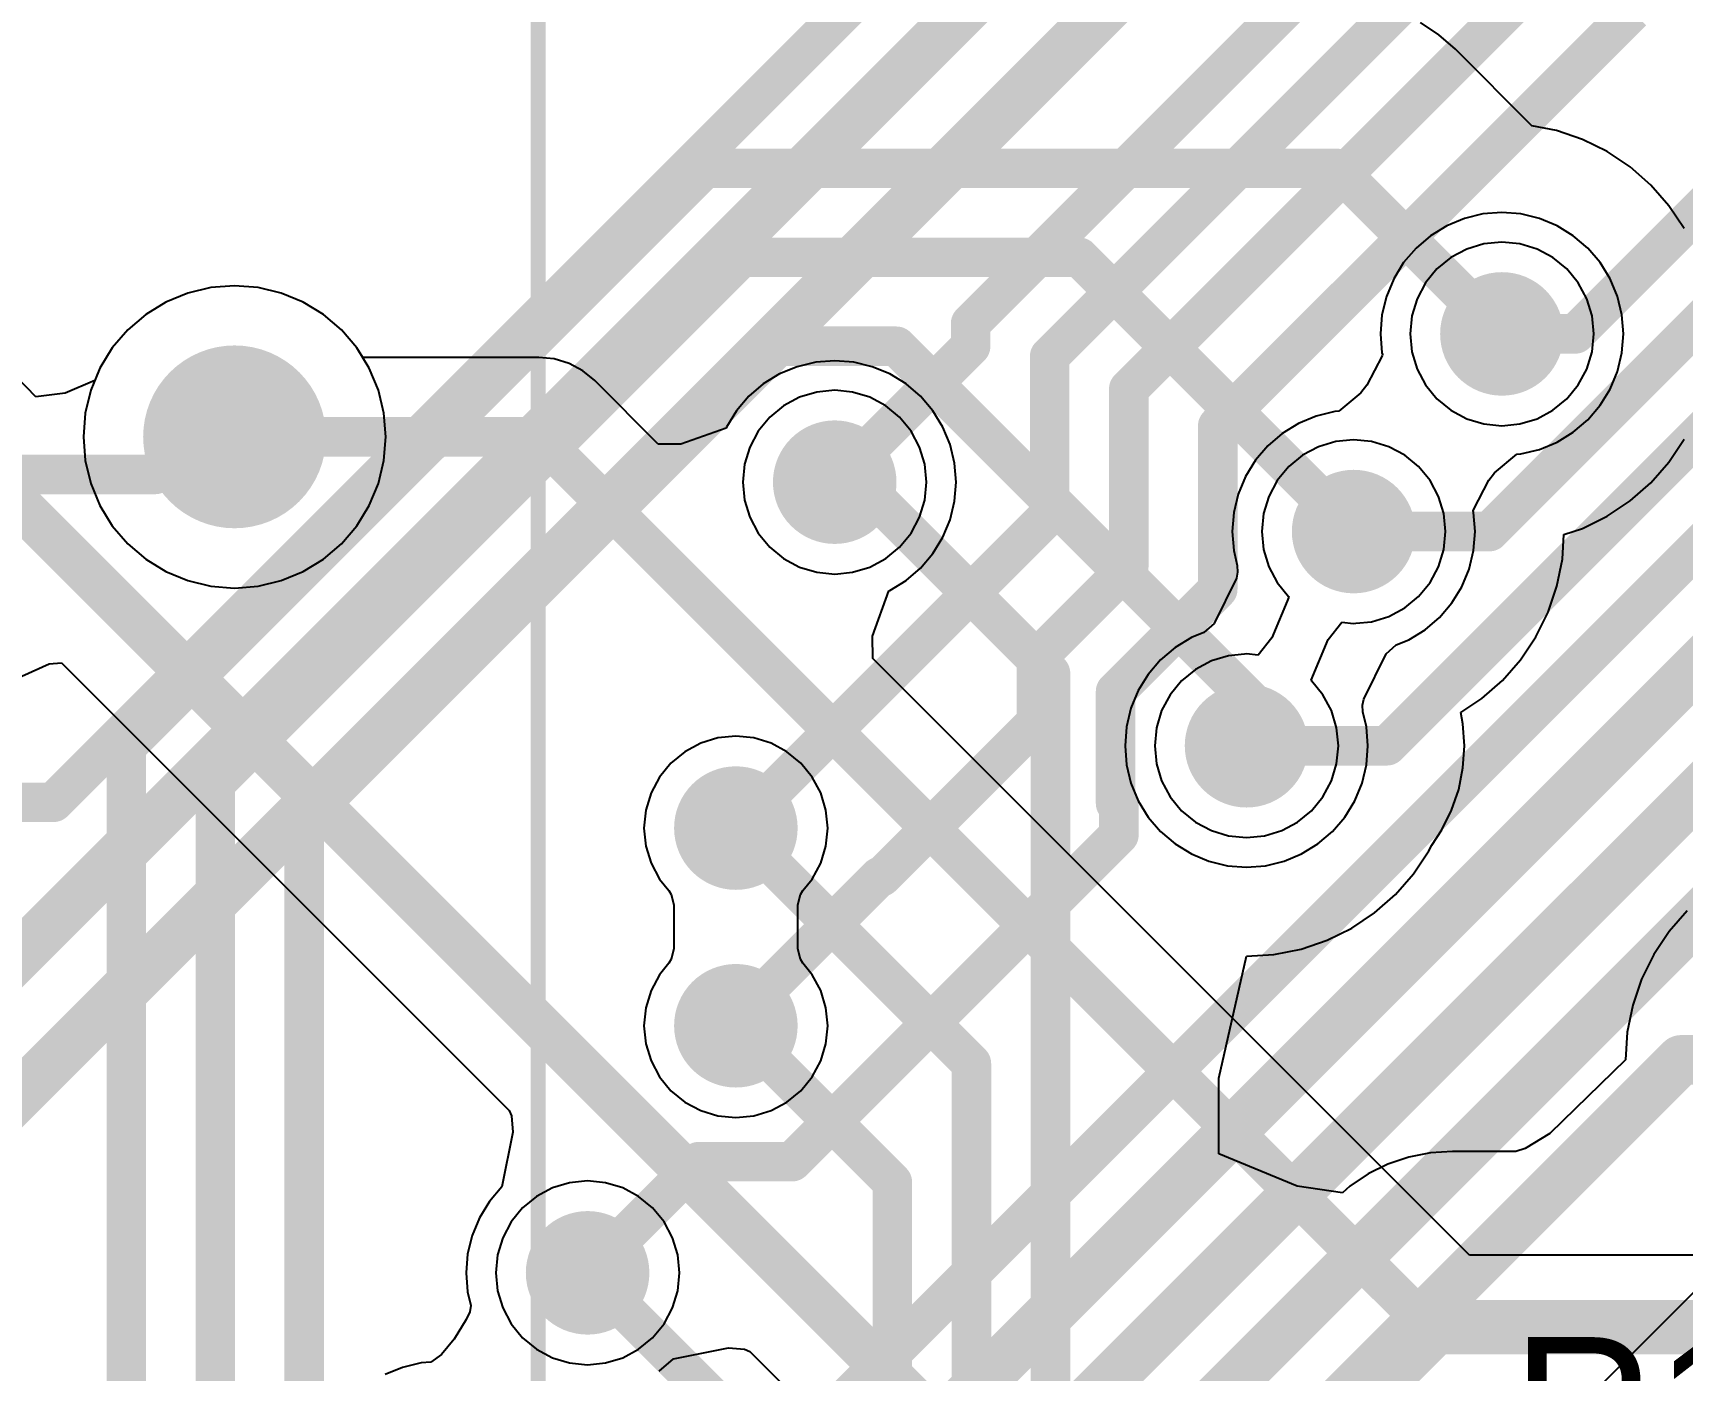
# Model space of a CAD drawing. Header units: millimetres. Extents: x 5.97 to 14.78, y 3.86 to 11.35.
# Drawn here: x 9.8978 to 10.2314, y 7.4053 to 7.6759 of the extents above; entities that cross this region are included whole.
import ezdxf

# ---------------------------------------------------------------- set-up
doc = ezdxf.new("R2010")
doc.units = ezdxf.units.MM
doc.header["$MEASUREMENT"] = 0
for name, color, linetype in [('BottomLayer', 5, 'Continuous'), ('Mechanical4', 56, 'Continuous'), ('MidLayer1', 16, 'Continuous'), ('MidLayer2', 76, 'Continuous'), ('MultiLayer', 9, 'Continuous'), ('TopLayer', 1, 'Continuous'), ('TopOverlay', 2, 'Continuous')]:
    doc.layers.add(name, color=color, linetype=linetype)

msp = doc.modelspace()

# ---------------------------------------------------------------- linework, layer by layer
at = {"layer": 'BottomLayer'}
msp.add_line((10.10644, 7.2937), (10.24309, 7.43035), dxfattribs=at)
for points, const_width in [([(9.87326, 7.4675), (10.1265, 7.72074)], 0.01), ([(9.90194, 7.52022), (10.1045, 7.72278)], 0.008), ([(9.86648, 7.43243), (10.1465, 7.71246)], 0.01), ([(10.0875, 7.6171), (10.17137, 7.70097)], 0.008), ([(10.1035, 7.61047), (10.18737, 7.69434)], 0.008), ([(10.1195, 7.60385), (10.20337, 7.68772)], 0.008), ([(10.1375, 7.59639), (10.22137, 7.68026)], 0.008), ([(10.20985, 7.615), (10.27245, 7.6776)], 0.008), ([(10.19248, 7.575), (10.28845, 7.67098)], 0.008), ([(10.17177, 7.53166), (10.30445, 7.66435)], 0.008), ([(10.06023, 7.3975), (10.32045, 7.65772)], 0.008), ([(10.0875, 7.6125), (10.0875, 7.6171)], 0.008), ([(10.195, 7.615), (10.20985, 7.615)], 0.008), ([(10.06, 7.585), (10.0875, 7.6125)], 0.008), ([(10.1035, 7.5785), (10.1035, 7.61047)], 0.008), ([(10.1195, 7.56794), (10.1195, 7.60385)], 0.008), ([(9.92247, 7.58656), (9.93008, 7.59417)], 0.008), ([(9.93008, 7.59417), (9.93857, 7.59417)], 0.008), ([(10.1375, 7.56331), (10.1375, 7.59639)], 0.008), ([(10.06527, 7.3785), (10.27839, 7.59161)], 0.01), ([(9.8375, 7.58656), (9.92247, 7.58656)], 0.008), ([(10.04, 7.515), (10.1035, 7.5785)], 0.008), ([(10.165, 7.575), (10.19248, 7.575)], 0.008), ([(10.10083, 7.54927), (10.1195, 7.56794)], 0.008), ([(10.11683, 7.54264), (10.1375, 7.56331)], 0.008), ([(10.10083, 7.53648), (10.10083, 7.54927)], 0.008), ([(10.07073, 7.3585), (10.25723, 7.545)], 0.01), ([(10.11683, 7.52001), (10.11683, 7.54264)], 0.008), ([(10.0695, 7.50515), (10.10083, 7.53648)], 0.008), ([(10.14333, 7.53166), (10.17177, 7.53166)], 0.008), ([(9.72022, 7.52022), (9.90194, 7.52022)], 0.008), ([(10.11683, 7.52001), (10.1175, 7.51934)], 0.008), ([(10.1175, 7.51361), (10.1175, 7.51934)], 0.008), ([(10.05139, 7.4475), (10.1175, 7.51361)], 0.008), ([(10.04, 7.47611), (10.06904, 7.50515)], 0.008), ([(10.06904, 7.50515), (10.0695, 7.50515)], 0.008), ([(10.07618, 7.3385), (10.23768, 7.5)], 0.01), ([(10.04, 7.475), (10.04, 7.47611)], 0.008), ([(10.08164, 7.3185), (10.23125, 7.46811)], 0.01), ([(10.23125, 7.46811), (10.2626, 7.46811)], 0.01), ([(10.01, 7.425), (10.0325, 7.4475)], 0.008), ([(10.0325, 7.4475), (10.05139, 7.4475)], 0.008)]:
    msp.add_lwpolyline(points, dxfattribs=dict(at, const_width=const_width))
for points, const_width in [([(10.18875, 7.615, 1), (10.20125, 7.615, 1)], 0.0125), ([(10.0855, 7.6171, 1), (10.0895, 7.6171, 1)], 0.004), ([(10.0855, 7.6171, 1), (10.0895, 7.6171, 1)], 0.004), ([(10.193, 7.615, 1), (10.197, 7.615, 1)], 0.004), ([(10.20785, 7.615, 1), (10.21185, 7.615, 1)], 0.004), ([(10.20785, 7.615, 1), (10.21185, 7.615, 1)], 0.004), ([(10.0855, 7.6125, 1), (10.0895, 7.6125, 1)], 0.004), ([(10.0855, 7.6125, 1), (10.0895, 7.6125, 1)], 0.004), ([(10.1015, 7.61047, 1), (10.1055, 7.61047, 1)], 0.004), ([(10.1015, 7.61047, 1), (10.1055, 7.61047, 1)], 0.004), ([(10.1175, 7.60385, 1), (10.1215, 7.60385, 1)], 0.004), ([(10.1175, 7.60385, 1), (10.1215, 7.60385, 1)], 0.004), ([(9.93232, 7.59417, 1), (9.94482, 7.59417, 1)], 0.0125), ([(9.92808, 7.59417, 1), (9.93208, 7.59417, 1)], 0.004), ([(9.92808, 7.59417, 1), (9.93208, 7.59417, 1)], 0.004), ([(9.93657, 7.59417, 1), (9.94057, 7.59417, 1)], 0.004), ([(10.1355, 7.59639, 1), (10.1395, 7.59639, 1)], 0.004), ([(10.1355, 7.59639, 1), (10.1395, 7.59639, 1)], 0.004), ([(10.05375, 7.585, 1), (10.06625, 7.585, 1)], 0.0125), ([(9.92047, 7.58656, 1), (9.92447, 7.58656, 1)], 0.004), ([(9.92047, 7.58656, 1), (9.92447, 7.58656, 1)], 0.004), ([(10.058, 7.585, 1), (10.062, 7.585, 1)], 0.004), ([(10.15875, 7.575, 1), (10.17125, 7.575, 1)], 0.0125), ([(10.1015, 7.5785, 1), (10.1055, 7.5785, 1)], 0.004), ([(10.1015, 7.5785, 1), (10.1055, 7.5785, 1)], 0.004), ([(10.163, 7.575, 1), (10.167, 7.575, 1)], 0.004), ([(10.19048, 7.575, 1), (10.19448, 7.575, 1)], 0.004), ([(10.19048, 7.575, 1), (10.19448, 7.575, 1)], 0.004), ([(10.1175, 7.56794, 1), (10.1215, 7.56794, 1)], 0.004), ([(10.1175, 7.56794, 1), (10.1215, 7.56794, 1)], 0.004), ([(10.1355, 7.56331, 1), (10.1395, 7.56331, 1)], 0.004), ([(10.1355, 7.56331, 1), (10.1395, 7.56331, 1)], 0.004), ([(10.09883, 7.54927, 1), (10.10283, 7.54927, 1)], 0.004), ([(10.09883, 7.54927, 1), (10.10283, 7.54927, 1)], 0.004), ([(10.11483, 7.54264, 1), (10.11883, 7.54264, 1)], 0.004), ([(10.11483, 7.54264, 1), (10.11883, 7.54264, 1)], 0.004), ([(10.13708, 7.53166, 1), (10.14958, 7.53166, 1)], 0.0125), ([(10.09883, 7.53648, 1), (10.10283, 7.53648, 1)], 0.004), ([(10.09883, 7.53648, 1), (10.10283, 7.53648, 1)], 0.004), ([(10.14133, 7.53166, 1), (10.14533, 7.53166, 1)], 0.004), ([(10.16977, 7.53166, 1), (10.17377, 7.53166, 1)], 0.004), ([(10.16977, 7.53166, 1), (10.17377, 7.53166, 1)], 0.004), ([(10.03375, 7.515, 1), (10.04625, 7.515, 1)], 0.0125), ([(9.89994, 7.52022, 1), (9.90394, 7.52022, 1)], 0.004), ([(9.89994, 7.52022, 1), (9.90394, 7.52022, 1)], 0.004), ([(10.11483, 7.52001, 1), (10.11883, 7.52001, 1)], 0.004), ([(10.11483, 7.52001, 1), (10.11883, 7.52001, 1)], 0.004), ([(10.1155, 7.51934, 1), (10.1195, 7.51934, 1)], 0.004), ([(10.1155, 7.51934, 1), (10.1195, 7.51934, 1)], 0.004), ([(10.038, 7.515, 1), (10.042, 7.515, 1)], 0.004), ([(10.1155, 7.51361, 1), (10.1195, 7.51361, 1)], 0.004), ([(10.1155, 7.51361, 1), (10.1195, 7.51361, 1)], 0.004), ([(10.06704, 7.50515, 1), (10.07104, 7.50515, 1)], 0.004), ([(10.06704, 7.50515, 1), (10.07104, 7.50515, 1)], 0.004), ([(10.0675, 7.50515, 1), (10.0715, 7.50515, 1)], 0.004), ([(10.0675, 7.50515, 1), (10.0715, 7.50515, 1)], 0.004), ([(10.03375, 7.475, 1), (10.04625, 7.475, 1)], 0.0125), ([(10.038, 7.47611, 1), (10.042, 7.47611, 1)], 0.004), ([(10.038, 7.47611, 1), (10.042, 7.47611, 1)], 0.004), ([(10.038, 7.475, 1), (10.042, 7.475, 1)], 0.004), ([(10.22875, 7.46811, 1), (10.23375, 7.46811, 1)], 0.005), ([(10.22875, 7.46811, 1), (10.23375, 7.46811, 1)], 0.005), ([(10.0305, 7.4475, 1), (10.0345, 7.4475, 1)], 0.004), ([(10.0305, 7.4475, 1), (10.0345, 7.4475, 1)], 0.004), ([(10.04939, 7.4475, 1), (10.05339, 7.4475, 1)], 0.004), ([(10.04939, 7.4475, 1), (10.05339, 7.4475, 1)], 0.004), ([(10.00375, 7.425, 1), (10.01625, 7.425, 1)], 0.0125), ([(10.008, 7.425, 1), (10.012, 7.425, 1)], 0.004)]:
    msp.add_lwpolyline(points, format="xyb", close=True, dxfattribs=dict(at, const_width=const_width))
at = {"layer": 'Mechanical4', "const_width": 0.003}
msp.add_lwpolyline([(10, 6.93), (10, 8.78)], dxfattribs=at)
at = {"layer": 'MidLayer1'}
for p, q in [((10.18789, 7.63217), (10.18467, 7.63046)), ((10.19137, 7.63323), (10.18789, 7.63217)), ((10.195, 7.63359), (10.19137, 7.63323)), ((10.19863, 7.63323), (10.195, 7.63359)), ((10.20211, 7.63217), (10.19863, 7.63323)), ((10.20533, 7.63046), (10.20211, 7.63217)), ((10.18186, 7.62814), (10.17954, 7.62533)), ((10.18467, 7.63046), (10.18186, 7.62814)), ((10.20814, 7.62814), (10.20533, 7.63046)), ((10.21046, 7.62533), (10.20814, 7.62814)), ((9.93379, 7.62439), (9.92912, 7.62327)), ((9.93857, 7.62476), (9.93379, 7.62439)), ((9.94336, 7.62439), (9.93857, 7.62476)), ((9.94803, 7.62327), (9.94336, 7.62439)), ((10.17954, 7.62533), (10.17783, 7.62211)), ((10.21217, 7.62211), (10.21046, 7.62533)), ((9.92468, 7.62143), (9.92059, 7.61892)), ((9.92912, 7.62327), (9.92468, 7.62143)), ((9.95246, 7.62143), (9.94803, 7.62327)), ((9.95655, 7.61892), (9.95246, 7.62143)), ((10.17783, 7.62211), (10.17677, 7.61863)), ((10.21323, 7.61863), (10.21217, 7.62211)), ((9.92059, 7.61892), (9.91694, 7.6158)), ((9.96021, 7.6158), (9.95655, 7.61892)), ((10.17677, 7.61863), (10.17641, 7.615)), ((10.21359, 7.615), (10.21323, 7.61863)), ((9.91694, 7.6158), (9.91382, 7.61215)), ((9.96332, 7.61215), (9.96021, 7.6158)), ((10.17641, 7.615), (10.17677, 7.61137)), ((10.21323, 7.61137), (10.21359, 7.615)), ((9.91382, 7.61215), (9.91131, 7.60806)), ((9.96583, 7.60806), (9.96332, 7.61215)), ((10.17677, 7.61137), (10.17783, 7.60789)), ((10.21217, 7.60789), (10.21323, 7.61137)), ((9.91131, 7.60806), (9.90948, 7.60362)), ((9.96767, 7.60362), (9.96583, 7.60806)), ((10.17783, 7.60789), (10.17954, 7.60467)), ((10.21046, 7.60467), (10.21217, 7.60789)), ((10.17954, 7.60467), (10.18186, 7.60186)), ((10.20814, 7.60186), (10.21046, 7.60467)), ((9.90948, 7.60362), (9.90835, 7.59896)), ((9.96879, 7.59896), (9.96767, 7.60362)), ((10.05289, 7.60217), (10.04967, 7.60046)), ((10.05637, 7.60323), (10.05289, 7.60217)), ((10.06, 7.60359), (10.05637, 7.60323)), ((10.06363, 7.60323), (10.06, 7.60359)), ((10.06711, 7.60217), (10.06363, 7.60323)), ((10.07033, 7.60046), (10.06711, 7.60217)), ((10.18186, 7.60186), (10.18467, 7.59954)), ((10.20533, 7.59954), (10.20814, 7.60186)), ((9.90835, 7.59896), (9.90798, 7.59417)), ((9.96917, 7.59417), (9.96879, 7.59896)), ((10.04686, 7.59814), (10.04454, 7.59533)), ((10.04967, 7.60046), (10.04686, 7.59814)), ((10.07314, 7.59814), (10.07033, 7.60046)), ((10.07546, 7.59533), (10.07314, 7.59814)), ((10.18467, 7.59954), (10.18789, 7.59783)), ((10.18789, 7.59783), (10.19137, 7.59677)), ((10.19863, 7.59677), (10.20211, 7.59783)), ((10.20211, 7.59783), (10.20533, 7.59954)), ((10.04454, 7.59533), (10.04283, 7.59211)), ((10.07717, 7.59211), (10.07546, 7.59533)), ((10.19137, 7.59677), (10.195, 7.59641)), ((10.195, 7.59641), (10.19863, 7.59677)), ((9.90798, 7.59417), (9.90835, 7.58938)), ((9.96879, 7.58938), (9.96917, 7.59417)), ((10.04283, 7.59211), (10.04177, 7.58863)), ((10.07823, 7.58863), (10.07717, 7.59211)), ((10.15789, 7.59217), (10.15467, 7.59046)), ((10.16137, 7.59323), (10.15789, 7.59217)), ((10.165, 7.59359), (10.16137, 7.59323)), ((10.16863, 7.59323), (10.165, 7.59359)), ((10.17211, 7.59217), (10.16863, 7.59323)), ((10.17533, 7.59046), (10.17211, 7.59217)), ((9.90835, 7.58938), (9.90948, 7.58472)), ((9.96767, 7.58472), (9.96879, 7.58938)), ((10.04177, 7.58863), (10.04141, 7.585)), ((10.07859, 7.585), (10.07823, 7.58863)), ((10.15186, 7.58814), (10.14954, 7.58533)), ((10.15467, 7.59046), (10.15186, 7.58814)), ((10.17814, 7.58814), (10.17533, 7.59046)), ((10.18046, 7.58533), (10.17814, 7.58814)), ((9.90948, 7.58472), (9.91131, 7.58028)), ((9.96583, 7.58028), (9.96767, 7.58472)), ((10.04141, 7.585), (10.04177, 7.58137)), ((10.07823, 7.58137), (10.07859, 7.585)), ((10.14954, 7.58533), (10.14783, 7.58211)), ((10.18217, 7.58211), (10.18046, 7.58533)), ((10.04177, 7.58137), (10.04283, 7.57789)), ((10.07717, 7.57789), (10.07823, 7.58137)), ((10.14783, 7.58211), (10.14677, 7.57863)), ((10.18323, 7.57863), (10.18217, 7.58211)), ((9.91131, 7.58028), (9.91382, 7.57619)), ((9.96332, 7.57619), (9.96583, 7.58028)), ((10.04283, 7.57789), (10.04454, 7.57467)), ((10.07546, 7.57467), (10.07717, 7.57789)), ((10.14677, 7.57863), (10.14641, 7.575)), ((10.18359, 7.575), (10.18323, 7.57863)), ((9.91382, 7.57619), (9.91694, 7.57254)), ((9.96021, 7.57254), (9.96332, 7.57619)), ((10.04454, 7.57467), (10.04686, 7.57186)), ((10.07314, 7.57186), (10.07546, 7.57467)), ((10.14641, 7.575), (10.14677, 7.57137)), ((10.18323, 7.57137), (10.18359, 7.575)), ((9.91694, 7.57254), (9.92059, 7.56942)), ((9.95655, 7.56942), (9.96021, 7.57254)), ((10.04686, 7.57186), (10.04967, 7.56954)), ((10.07033, 7.56954), (10.07314, 7.57186)), ((10.14677, 7.57137), (10.14783, 7.56789)), ((10.18217, 7.56789), (10.18323, 7.57137)), ((9.92059, 7.56942), (9.92468, 7.56691)), ((9.95246, 7.56691), (9.95655, 7.56942)), ((10.04967, 7.56954), (10.05289, 7.56783)), ((10.05289, 7.56783), (10.05637, 7.56677)), ((10.06363, 7.56677), (10.06711, 7.56783)), ((10.06711, 7.56783), (10.07033, 7.56954)), ((10.14783, 7.56789), (10.14954, 7.56467)), ((10.18046, 7.56467), (10.18217, 7.56789)), ((9.92468, 7.56691), (9.92912, 7.56507)), ((9.92912, 7.56507), (9.93379, 7.56395)), ((9.94336, 7.56395), (9.94803, 7.56507)), ((9.94803, 7.56507), (9.95246, 7.56691)), ((10.05637, 7.56677), (10.06, 7.56641)), ((10.06, 7.56641), (10.06363, 7.56677)), ((10.14954, 7.56467), (10.15185, 7.56186)), ((10.17814, 7.56186), (10.18046, 7.56467)), ((9.93379, 7.56395), (9.93857, 7.56357)), ((9.93857, 7.56357), (9.94336, 7.56395)), ((10.1519, 7.56175), (10.14846, 7.5535)), ((10.15185, 7.56186), (10.1519, 7.56175)), ((10.17533, 7.55954), (10.17814, 7.56186)), ((10.16863, 7.55677), (10.17211, 7.55783)), ((10.17211, 7.55783), (10.17533, 7.55954)), ((10.15987, 7.55316), (10.16262, 7.55664)), ((10.16262, 7.55664), (10.165, 7.55641)), ((10.165, 7.55641), (10.16543, 7.55645)), ((10.165, 7.55641), (10.165, 7.55641)), ((10.16543, 7.55645), (10.16863, 7.55677)), ((10.14846, 7.5535), (10.1457, 7.55002)), ((10.15642, 7.54491), (10.15987, 7.55316)), ((10.13621, 7.54884), (10.133, 7.54712)), ((10.1397, 7.54989), (10.13621, 7.54884)), ((10.14289, 7.55021), (10.1397, 7.54989)), ((10.14333, 7.55025), (10.14289, 7.55021)), ((10.1457, 7.55002), (10.14333, 7.55025)), ((10.14333, 7.55025), (10.14333, 7.55025)), ((10.13018, 7.54481), (10.12787, 7.54199)), ((10.133, 7.54712), (10.13018, 7.54481)), ((10.15647, 7.54481), (10.15642, 7.54491)), ((10.15878, 7.54199), (10.15647, 7.54481)), ((10.12787, 7.54199), (10.12615, 7.53878)), ((10.1605, 7.53878), (10.15878, 7.54199)), ((10.12615, 7.53878), (10.12509, 7.53529)), ((10.16156, 7.53529), (10.1605, 7.53878)), ((10.12509, 7.53529), (10.12474, 7.53166)), ((10.16192, 7.53166), (10.16156, 7.53529)), ((10.03289, 7.53217), (10.02967, 7.53046)), ((10.03637, 7.53323), (10.03289, 7.53217)), ((10.04, 7.53359), (10.03637, 7.53323)), ((10.04363, 7.53323), (10.04, 7.53359)), ((10.04711, 7.53217), (10.04363, 7.53323)), ((10.05033, 7.53046), (10.04711, 7.53217)), ((10.12474, 7.53166), (10.12509, 7.52803)), ((10.16156, 7.52803), (10.16192, 7.53166)), ((10.02686, 7.52814), (10.02454, 7.52533)), ((10.02967, 7.53046), (10.02686, 7.52814)), ((10.05314, 7.52814), (10.05033, 7.53046)), ((10.05546, 7.52533), (10.05314, 7.52814)), ((10.12509, 7.52803), (10.12615, 7.52455)), ((10.1605, 7.52455), (10.16156, 7.52803)), ((10.02454, 7.52533), (10.02283, 7.52211)), ((10.05717, 7.52211), (10.05546, 7.52533)), ((10.12615, 7.52455), (10.12787, 7.52133)), ((10.15878, 7.52133), (10.1605, 7.52455)), ((10.02283, 7.52211), (10.02177, 7.51863)), ((10.05823, 7.51863), (10.05717, 7.52211)), ((10.12787, 7.52133), (10.13018, 7.51852)), ((10.15647, 7.51852), (10.15878, 7.52133)), ((10.02177, 7.51863), (10.02141, 7.515)), ((10.05859, 7.515), (10.05823, 7.51863)), ((10.13018, 7.51852), (10.133, 7.5162)), ((10.15365, 7.5162), (10.15647, 7.51852)), ((10.02141, 7.515), (10.02177, 7.51137)), ((10.05823, 7.51137), (10.05859, 7.515)), ((10.133, 7.5162), (10.13621, 7.51449)), ((10.13621, 7.51449), (10.1397, 7.51343)), ((10.14695, 7.51343), (10.15044, 7.51449)), ((10.15044, 7.51449), (10.15365, 7.5162)), ((10.02177, 7.51137), (10.02283, 7.50789)), ((10.05717, 7.50789), (10.05823, 7.51137)), ((10.1397, 7.51343), (10.14333, 7.51307)), ((10.14333, 7.51307), (10.14695, 7.51343)), ((10.02283, 7.50789), (10.02454, 7.50467)), ((10.05546, 7.50467), (10.05717, 7.50789)), ((10.02454, 7.50467), (10.02645, 7.50234)), ((10.05355, 7.50234), (10.05546, 7.50467)), ((10.02645, 7.50234), (10.02694, 7.50153)), ((10.02694, 7.50153), (10.02745, 7.49945)), ((10.05255, 7.49945), (10.05306, 7.50153)), ((10.05306, 7.50153), (10.05355, 7.50234)), ((10.02745, 7.49945), (10.02745, 7.49055)), ((10.05255, 7.49055), (10.05255, 7.49945)), ((10.02645, 7.48766), (10.02454, 7.48533)), ((10.02694, 7.48847), (10.02645, 7.48766)), ((10.02745, 7.49055), (10.02694, 7.48847)), ((10.05306, 7.48847), (10.05255, 7.49055)), ((10.05355, 7.48766), (10.05306, 7.48847)), ((10.05546, 7.48533), (10.05355, 7.48766)), ((10.02454, 7.48533), (10.02283, 7.48211)), ((10.05717, 7.48211), (10.05546, 7.48533)), ((10.02283, 7.48211), (10.02177, 7.47863)), ((10.05823, 7.47863), (10.05717, 7.48211)), ((10.02177, 7.47863), (10.02141, 7.475)), ((10.05859, 7.475), (10.05823, 7.47863)), ((10.02141, 7.475), (10.02177, 7.47137)), ((10.05823, 7.47137), (10.05859, 7.475)), ((10.02177, 7.47137), (10.02283, 7.46789)), ((10.05717, 7.46789), (10.05823, 7.47137)), ((10.02283, 7.46789), (10.02454, 7.46467)), ((10.05546, 7.46467), (10.05717, 7.46789)), ((10.02454, 7.46467), (10.02686, 7.46186)), ((10.05314, 7.46186), (10.05546, 7.46467)), ((10.02686, 7.46186), (10.02967, 7.45954)), ((10.05033, 7.45954), (10.05314, 7.46186)), ((10.02967, 7.45954), (10.03289, 7.45783)), ((10.03289, 7.45783), (10.03637, 7.45677)), ((10.04363, 7.45677), (10.04711, 7.45783)), ((10.04711, 7.45783), (10.05033, 7.45954)), ((10.03637, 7.45677), (10.04, 7.45641)), ((10.04, 7.45641), (10.04363, 7.45677)), ((10.00289, 7.44217), (9.99967, 7.44046)), ((10.00637, 7.44323), (10.00289, 7.44217)), ((10.01, 7.44359), (10.00637, 7.44323)), ((10.01363, 7.44323), (10.01, 7.44359)), ((10.01711, 7.44217), (10.01363, 7.44323)), ((10.02033, 7.44046), (10.01711, 7.44217)), ((9.99686, 7.43814), (9.99454, 7.43533)), ((9.99967, 7.44046), (9.99686, 7.43814)), ((10.02314, 7.43814), (10.02033, 7.44046)), ((10.02546, 7.43533), (10.02314, 7.43814)), ((9.99454, 7.43533), (9.99283, 7.43211)), ((10.02717, 7.43211), (10.02546, 7.43533)), ((9.99283, 7.43211), (9.99177, 7.42863)), ((10.02823, 7.42863), (10.02717, 7.43211)), ((9.99177, 7.42863), (9.99141, 7.425)), ((10.02859, 7.425), (10.02823, 7.42863)), ((9.99141, 7.425), (9.99177, 7.42137)), ((10.02823, 7.42137), (10.02859, 7.425)), ((9.99177, 7.42137), (9.99283, 7.41789)), ((10.02717, 7.41789), (10.02823, 7.42137)), ((9.99283, 7.41789), (9.99454, 7.41467)), ((10.02546, 7.41467), (10.02717, 7.41789)), ((9.99454, 7.41467), (9.99686, 7.41186)), ((10.02314, 7.41186), (10.02546, 7.41467)), ((9.99686, 7.41186), (9.99967, 7.40954)), ((10.02033, 7.40954), (10.02314, 7.41186)), ((9.99967, 7.40954), (10.00289, 7.40783)), ((10.00289, 7.40783), (10.00637, 7.40677)), ((10.01363, 7.40677), (10.01711, 7.40783)), ((10.01711, 7.40783), (10.02033, 7.40954)), ((10.00637, 7.40677), (10.01, 7.40641)), ((10.01, 7.40641), (10.01363, 7.40677))]:
    msp.add_line(p, q, dxfattribs=at)
for points, const_width in [([(10.18875, 7.615, 1), (10.20125, 7.615, 1)], 0.0125), ([(9.92932, 7.59417, 1), (9.94782, 7.59417, 1)], 0.0185), ([(10.05375, 7.585, 1), (10.06625, 7.585, 1)], 0.0125), ([(10.15875, 7.575, 1), (10.17125, 7.575, 1)], 0.0125), ([(10.13708, 7.53166, 1), (10.14958, 7.53166, 1)], 0.0125), ([(10.03375, 7.515, 1), (10.04625, 7.515, 1)], 0.0125), ([(10.03375, 7.475, 1), (10.04625, 7.475, 1)], 0.0125), ([(10.00375, 7.425, 1), (10.01625, 7.425, 1)], 0.0125)]:
    msp.add_lwpolyline(points, format="xyb", close=True, dxfattribs=dict(at, const_width=const_width))
at = {"layer": 'MidLayer2'}
for p, q in [((10.18741, 7.63837), (10.18384, 7.6369)), ((10.19116, 7.63927), (10.18741, 7.63837)), ((10.195, 7.63958), (10.19116, 7.63927)), ((10.19884, 7.63927), (10.195, 7.63958)), ((10.20259, 7.63837), (10.19884, 7.63927)), ((10.20616, 7.6369), (10.20259, 7.63837)), ((10.18055, 7.63488), (10.17762, 7.63238)), ((10.18384, 7.6369), (10.18055, 7.63488)), ((10.20945, 7.63488), (10.20616, 7.6369)), ((10.21238, 7.63238), (10.20945, 7.63488)), ((10.17762, 7.63238), (10.17512, 7.62945)), ((10.21488, 7.62945), (10.21238, 7.63238)), ((10.17512, 7.62945), (10.1731, 7.62616)), ((10.2169, 7.62616), (10.21488, 7.62945)), ((9.93379, 7.62439), (9.92912, 7.62327)), ((9.93857, 7.62476), (9.93379, 7.62439)), ((9.94336, 7.62439), (9.93857, 7.62476)), ((9.94803, 7.62327), (9.94336, 7.62439)), ((10.1731, 7.62616), (10.17163, 7.62259)), ((10.21837, 7.62259), (10.2169, 7.62616)), ((9.92468, 7.62143), (9.92059, 7.61892)), ((9.92912, 7.62327), (9.92468, 7.62143)), ((9.95246, 7.62143), (9.94803, 7.62327)), ((9.95655, 7.61892), (9.95246, 7.62143)), ((10.17163, 7.62259), (10.17073, 7.61884)), ((10.21927, 7.61884), (10.21837, 7.62259)), ((9.92059, 7.61892), (9.91694, 7.6158)), ((9.96021, 7.6158), (9.95655, 7.61892)), ((10.17073, 7.61884), (10.17042, 7.615)), ((10.21958, 7.615), (10.21927, 7.61884)), ((9.91694, 7.6158), (9.91382, 7.61215)), ((9.96332, 7.61215), (9.96021, 7.6158)), ((10.17042, 7.615), (10.17073, 7.61116)), ((10.21927, 7.61116), (10.21958, 7.615)), ((9.91382, 7.61215), (9.91131, 7.60806)), ((9.96449, 7.61025), (9.96332, 7.61215)), ((10.17073, 7.61116), (10.17081, 7.61081)), ((10.21837, 7.60741), (10.21927, 7.61116)), ((9.91131, 7.60806), (9.91027, 7.60555)), ((10.00011, 7.61025), (9.96449, 7.61025)), ((10.00325, 7.60994), (10.00011, 7.61025)), ((10.00626, 7.60902), (10.00325, 7.60994)), ((10.00904, 7.60754), (10.00626, 7.60902)), ((10.01148, 7.60554), (10.00904, 7.60754)), ((10.05241, 7.60837), (10.04884, 7.6069)), ((10.05616, 7.60927), (10.05241, 7.60837)), ((10.06, 7.60958), (10.05616, 7.60927)), ((10.06384, 7.60927), (10.06, 7.60958)), ((10.06759, 7.60837), (10.06384, 7.60927)), ((10.07116, 7.6069), (10.06759, 7.60837)), ((10.17077, 7.61058), (10.16764, 7.60461)), ((10.17081, 7.61081), (10.17077, 7.61058)), ((9.89836, 7.60228), (9.89449, 7.60624)), ((9.91027, 7.60555), (9.90432, 7.603)), ((10.02431, 7.5927), (10.01148, 7.60554)), ((10.04555, 7.60488), (10.04262, 7.60238)), ((10.04884, 7.6069), (10.04555, 7.60488)), ((10.07445, 7.60488), (10.07116, 7.6069)), ((10.07738, 7.60238), (10.07445, 7.60488)), ((10.16764, 7.60461), (10.16648, 7.6031)), ((10.2169, 7.60384), (10.21837, 7.60741)), ((9.90432, 7.603), (9.89836, 7.60228)), ((10.04262, 7.60238), (10.04012, 7.59945)), ((10.07988, 7.59945), (10.07738, 7.60238)), ((10.16648, 7.6031), (10.16198, 7.59934)), ((10.21488, 7.60055), (10.2169, 7.60384)), ((10.04012, 7.59945), (10.0381, 7.59616)), ((10.0819, 7.59616), (10.07988, 7.59945)), ((10.15741, 7.59837), (10.15384, 7.5969)), ((10.16116, 7.59927), (10.15741, 7.59837)), ((10.16198, 7.59934), (10.16116, 7.59927)), ((10.20945, 7.59512), (10.21238, 7.59762)), ((10.21238, 7.59762), (10.21488, 7.60055)), ((10.03802, 7.59596), (10.02884, 7.59266)), ((10.0381, 7.59616), (10.03802, 7.59596)), ((10.08337, 7.59259), (10.0819, 7.59616)), ((10.15055, 7.59488), (10.14762, 7.59238)), ((10.15384, 7.5969), (10.15055, 7.59488)), ((10.20616, 7.5931), (10.20945, 7.59512)), ((10.02884, 7.59266), (10.02431, 7.5927)), ((10.08427, 7.58884), (10.08337, 7.59259)), ((10.14762, 7.59238), (10.14512, 7.58945)), ((10.19884, 7.59073), (10.20259, 7.59163)), ((10.20259, 7.59163), (10.20616, 7.5931)), ((10.08458, 7.585), (10.08427, 7.58884)), ((10.14512, 7.58945), (10.1431, 7.58616)), ((10.19352, 7.5869), (10.19802, 7.59066)), ((10.19802, 7.59066), (10.19884, 7.59073)), ((10.08427, 7.58116), (10.08458, 7.585)), ((10.1431, 7.58616), (10.14163, 7.58259)), ((10.18923, 7.57942), (10.19236, 7.58539)), ((10.19236, 7.58539), (10.19352, 7.5869)), ((10.08337, 7.57741), (10.08427, 7.58116)), ((10.14163, 7.58259), (10.14073, 7.57884)), ((10.14073, 7.57884), (10.14042, 7.575)), ((10.18919, 7.57919), (10.18923, 7.57942)), ((10.18927, 7.57884), (10.18919, 7.57919)), ((10.18958, 7.575), (10.18927, 7.57884)), ((10.0819, 7.57384), (10.08337, 7.57741)), ((10.14042, 7.575), (10.14073, 7.57116)), ((10.18927, 7.57116), (10.18958, 7.575)), ((10.07988, 7.57055), (10.0819, 7.57384)), ((10.14073, 7.57116), (10.14145, 7.56813)), ((10.18837, 7.56741), (10.18927, 7.57116)), ((10.07445, 7.56512), (10.07738, 7.56762)), ((10.07738, 7.56762), (10.07988, 7.57055)), ((10.14145, 7.56813), (10.14151, 7.56678)), ((10.07116, 7.5631), (10.07445, 7.56512)), ((10.14128, 7.56555), (10.13675, 7.55638)), ((10.14151, 7.56678), (10.14128, 7.56555)), ((10.1869, 7.56384), (10.18837, 7.56741)), ((10.06766, 7.55384), (10.07096, 7.56302)), ((10.07096, 7.56302), (10.07116, 7.5631)), ((10.18488, 7.56055), (10.1869, 7.56384)), ((10.17945, 7.55512), (10.18238, 7.55762)), ((10.18238, 7.55762), (10.18488, 7.56055)), ((10.13469, 7.5546), (10.13217, 7.55356)), ((10.13675, 7.55638), (10.13469, 7.5546)), ((10.17616, 7.5531), (10.17945, 7.55512)), ((10.0677, 7.54931), (10.06766, 7.55384)), ((10.12888, 7.55154), (10.12595, 7.54904)), ((10.13217, 7.55356), (10.12888, 7.55154)), ((10.17157, 7.55028), (10.17363, 7.55206)), ((10.17363, 7.55206), (10.17616, 7.5531)), ((9.89134, 7.54387), (9.90103, 7.54827)), ((9.90103, 7.54827), (9.90353, 7.54842)), ((9.90353, 7.54842), (9.99411, 7.45784)), ((10.18844, 7.42858), (10.0677, 7.54931)), ((10.12595, 7.54904), (10.12344, 7.54611)), ((10.16705, 7.54111), (10.17157, 7.55028)), ((10.12344, 7.54611), (10.12143, 7.54282)), ((10.12143, 7.54282), (10.11995, 7.53926)), ((10.16682, 7.53988), (10.16705, 7.54111)), ((10.11995, 7.53926), (10.11905, 7.53551)), ((10.16687, 7.53853), (10.16682, 7.53988)), ((10.1676, 7.53551), (10.16687, 7.53853)), ((10.11905, 7.53551), (10.11875, 7.53166)), ((10.1679, 7.53166), (10.1676, 7.53551)), ((10.11875, 7.53166), (10.11905, 7.52782)), ((10.1676, 7.52782), (10.1679, 7.53166)), ((10.11905, 7.52782), (10.11995, 7.52407)), ((10.1667, 7.52407), (10.1676, 7.52782)), ((10.11995, 7.52407), (10.12143, 7.5205)), ((10.16522, 7.5205), (10.1667, 7.52407)), ((10.12143, 7.5205), (10.12344, 7.51722)), ((10.16321, 7.51722), (10.16522, 7.5205)), ((10.12344, 7.51722), (10.12595, 7.51428)), ((10.12595, 7.51428), (10.12888, 7.51178)), ((10.15777, 7.51178), (10.1607, 7.51428)), ((10.1607, 7.51428), (10.16321, 7.51722)), ((10.12888, 7.51178), (10.13217, 7.50976)), ((10.15448, 7.50976), (10.15777, 7.51178)), ((10.13217, 7.50976), (10.13573, 7.50829)), ((10.13573, 7.50829), (10.13948, 7.50739)), ((10.14717, 7.50739), (10.15092, 7.50829)), ((10.15092, 7.50829), (10.15448, 7.50976)), ((10.13948, 7.50739), (10.14333, 7.50709)), ((10.14333, 7.50709), (10.14717, 7.50739)), ((9.99411, 7.45784), (9.99457, 7.45678)), ((9.99457, 7.45678), (9.99484, 7.45348)), ((9.99484, 7.45348), (9.99262, 7.44238)), ((9.99262, 7.44238), (9.99012, 7.43945)), ((9.99012, 7.43945), (9.9881, 7.43616)), ((9.9881, 7.43616), (9.98663, 7.43259)), ((9.98663, 7.43259), (9.98573, 7.42884)), ((9.98573, 7.42884), (9.98542, 7.425)), ((10.24699, 7.42858), (10.18844, 7.42858)), ((9.98542, 7.425), (9.98573, 7.42116)), ((9.98573, 7.42116), (9.98639, 7.41837)), ((9.98639, 7.41837), (9.98614, 7.41712)), ((9.98545, 7.41553), (9.98301, 7.41161)), ((9.98614, 7.41712), (9.98545, 7.41553)), ((9.98301, 7.41161), (9.98044, 7.40846)), ((9.98044, 7.40846), (9.97827, 7.40693)), ((10.02445, 7.40512), (10.02738, 7.40762)), ((10.02738, 7.40762), (10.03848, 7.40984)), ((10.03848, 7.40984), (10.04178, 7.40957)), ((10.04178, 7.40957), (10.04284, 7.40911)), ((10.04284, 7.40911), (10.0784, 7.37356)), ((9.97258, 7.40587), (9.96902, 7.4044)), ((9.97633, 7.40677), (9.97258, 7.40587)), ((9.97827, 7.40693), (9.97633, 7.40677))]:
    msp.add_line(p, q, dxfattribs=at)
for points, const_width in [([(10.18875, 7.615, 1), (10.20125, 7.615, 1)], 0.0125), ([(9.92932, 7.59417, 1), (9.94782, 7.59417, 1)], 0.0185), ([(9.93657, 7.59417, 1), (9.94057, 7.59417, 1)], 0.004), ([(9.99811, 7.59417, 1), (10.00211, 7.59417, 1)], 0.004), ([(9.99811, 7.59417, 1), (10.00211, 7.59417, 1)], 0.004), ([(10.05375, 7.585, 1), (10.06625, 7.585, 1)], 0.0125), ([(10.15875, 7.575, 1), (10.17125, 7.575, 1)], 0.0125), ([(10.13708, 7.53166, 1), (10.14958, 7.53166, 1)], 0.0125), ([(10.03375, 7.515, 1), (10.04625, 7.515, 1)], 0.0125), ([(10.03375, 7.475, 1), (10.04625, 7.475, 1)], 0.0125), ([(10.00375, 7.425, 1), (10.01625, 7.425, 1)], 0.0125), ([(10.17978, 7.4125, 1), (10.18378, 7.4125, 1)], 0.004), ([(10.17978, 7.4125, 1), (10.18378, 7.4125, 1)], 0.004)]:
    msp.add_lwpolyline(points, format="xyb", close=True, dxfattribs=dict(at, const_width=const_width))
for points, const_width in [([(9.85984, 7.61556), (10.09012, 7.38528)], 0.009), ([(9.93857, 7.59417), (10.00011, 7.59417)], 0.008), ([(10.00011, 7.59417), (10.18178, 7.4125)], 0.008), ([(10.18178, 7.4125), (10.75657, 7.4125)], 0.008)]:
    msp.add_lwpolyline(points, dxfattribs=dict(at, const_width=const_width))
at = {"layer": 'MultiLayer'}
for points, const_width in [([(10.18875, 7.615, 1), (10.20125, 7.615, 1)], 0.0125), ([(9.92932, 7.59417, 1), (9.94782, 7.59417, 1)], 0.0185), ([(10.05375, 7.585, 1), (10.06625, 7.585, 1)], 0.0125), ([(10.15875, 7.575, 1), (10.17125, 7.575, 1)], 0.0125), ([(10.13708, 7.53166, 1), (10.14958, 7.53166, 1)], 0.0125), ([(10.03375, 7.515, 1), (10.04625, 7.515, 1)], 0.0125), ([(10.03375, 7.475, 1), (10.04625, 7.475, 1)], 0.0125), ([(10.00375, 7.425, 1), (10.01625, 7.425, 1)], 0.0125)]:
    msp.add_lwpolyline(points, format="xyb", close=True, dxfattribs=dict(at, const_width=const_width))
at = {"layer": 'TopLayer'}
for p, q in [((10.18224, 7.67553), (10.17854, 7.67801)), ((10.18559, 7.67259), (10.18224, 7.67553)), ((10.20106, 7.65713), (10.18559, 7.67259)), ((10.20602, 7.65614), (10.20106, 7.65713)), ((10.2113, 7.65435), (10.20602, 7.65614)), ((10.2163, 7.65189), (10.2113, 7.65435)), ((10.22093, 7.64879), (10.2163, 7.65189)), ((10.22512, 7.64512), (10.22093, 7.64879)), ((10.22879, 7.64093), (10.22512, 7.64512)), ((10.23189, 7.6363), (10.22879, 7.64093)), ((10.22879, 7.58907), (10.23189, 7.5937)), ((10.22512, 7.58488), (10.22879, 7.58907)), ((10.22093, 7.58121), (10.22512, 7.58488)), ((10.2163, 7.57811), (10.22093, 7.58121)), ((10.2113, 7.57565), (10.2163, 7.57811)), ((10.20723, 7.56944), (10.20755, 7.57438)), ((10.20755, 7.57438), (10.2113, 7.57565)), ((10.20614, 7.56398), (10.20723, 7.56944)), ((10.20435, 7.5587), (10.20614, 7.56398)), ((10.20189, 7.5537), (10.20435, 7.5587)), ((10.19879, 7.54907), (10.20189, 7.5537)), ((10.19512, 7.54488), (10.19879, 7.54907)), ((10.19093, 7.54121), (10.19512, 7.54488)), ((10.18667, 7.53837), (10.19093, 7.54121)), ((10.18712, 7.53611), (10.18667, 7.53837)), ((10.18741, 7.53166), (10.18712, 7.53611)), ((10.18712, 7.52721), (10.18741, 7.53166)), ((10.18625, 7.52284), (10.18712, 7.52721)), ((10.18482, 7.51862), (10.18625, 7.52284)), ((10.18285, 7.51462), (10.18482, 7.51862)), ((10.1808, 7.51156), (10.18285, 7.51462)), ((10.18021, 7.51037), (10.1808, 7.51156)), ((10.17712, 7.50573), (10.18021, 7.51037)), ((10.17344, 7.50155), (10.17712, 7.50573)), ((10.16925, 7.49787), (10.17344, 7.50155)), ((10.16462, 7.49478), (10.16925, 7.49787)), ((10.23248, 7.49823), (10.22881, 7.49404)), ((10.15962, 7.49231), (10.16462, 7.49478)), ((10.15435, 7.49052), (10.15962, 7.49231)), ((10.22881, 7.49404), (10.22571, 7.48941)), ((10.13773, 7.46438), (10.14333, 7.48907)), ((10.14333, 7.48907), (10.14888, 7.48943)), ((10.14888, 7.48943), (10.15435, 7.49052)), ((10.22571, 7.48941), (10.22325, 7.48441)), ((10.22325, 7.48441), (10.22146, 7.47914)), ((10.22146, 7.47914), (10.22037, 7.47367)), ((10.22037, 7.47367), (10.22001, 7.46811)), ((10.22001, 7.46811), (10.2047, 7.45317)), ((10.13773, 7.4491), (10.13773, 7.46438)), ((10.2047, 7.45317), (10.1997, 7.45017)), ((10.15355, 7.44254), (10.13773, 7.4491)), ((10.17617, 7.44841), (10.17195, 7.44698)), ((10.18054, 7.44928), (10.17617, 7.44841)), ((10.18499, 7.44957), (10.18054, 7.44928)), ((10.19782, 7.44957), (10.18499, 7.44957)), ((10.1997, 7.45017), (10.19782, 7.44957)), ((10.16795, 7.44501), (10.16425, 7.44253)), ((10.17195, 7.44698), (10.16795, 7.44501)), ((10.16273, 7.44121), (10.15355, 7.44254)), ((10.16425, 7.44253), (10.16273, 7.44121))]:
    msp.add_line(p, q, dxfattribs=at)
at = {"layer": 'TopLayer', "const_width": 0.008}
for points in [[(9.91667, 7.53148), (10.0337, 7.6485)], [(10.0337, 7.6485), (10.1615, 7.6485)], [(10.1615, 7.6485), (10.195, 7.615)], [(9.93467, 7.52402), (10.04115, 7.6305)], [(10.04115, 7.6305), (10.1095, 7.6305)], [(10.1095, 7.6305), (10.165, 7.575)], [(9.95267, 7.51657), (10.04861, 7.6125)], [(10.04861, 7.6125), (10.0725, 7.6125)], [(10.0725, 7.6125), (10.15334, 7.53166)], [(10.06, 7.585), (10.065, 7.585)], [(10.065, 7.585), (10.10366, 7.54634)], [(10.10366, 7.2573), (10.10366, 7.54634)], [(9.91667, 7.3562), (9.91667, 7.53148)], [(10.14333, 7.53166), (10.15334, 7.53166)], [(9.93467, 7.36365), (9.93467, 7.52402)], [(9.95267, 7.37111), (9.95267, 7.51657)], [(10.04, 7.515), (10.08766, 7.46734)], [(10.04, 7.475), (10.07166, 7.44334)], [(10.08766, 7.23619), (10.08766, 7.46734)], [(10.07166, 7.22069), (10.07166, 7.44334)], [(10.01, 7.425), (10.05366, 7.38134)], [(10.12575, 7.35626), (10.18499, 7.4155)], [(10.18499, 7.4155), (10.25682, 7.4155)]]:
    msp.add_lwpolyline(points, dxfattribs=at)
at = {"layer": 'TopLayer'}
for points, const_width in [([(10.0317, 7.6485, 1), (10.0357, 7.6485, 1)], 0.004), ([(10.0317, 7.6485, 1), (10.0357, 7.6485, 1)], 0.004), ([(10.1595, 7.6485, 1), (10.1635, 7.6485, 1)], 0.004), ([(10.1595, 7.6485, 1), (10.1635, 7.6485, 1)], 0.004), ([(10.03915, 7.6305, 1), (10.04315, 7.6305, 1)], 0.004), ([(10.03915, 7.6305, 1), (10.04315, 7.6305, 1)], 0.004), ([(10.1075, 7.6305, 1), (10.1115, 7.6305, 1)], 0.004), ([(10.1075, 7.6305, 1), (10.1115, 7.6305, 1)], 0.004), ([(10.18875, 7.615, 1), (10.20125, 7.615, 1)], 0.0125), ([(10.193, 7.615, 1), (10.197, 7.615, 1)], 0.004), ([(10.04661, 7.6125, 1), (10.05061, 7.6125, 1)], 0.004), ([(10.04661, 7.6125, 1), (10.05061, 7.6125, 1)], 0.004), ([(10.0705, 7.6125, 1), (10.0745, 7.6125, 1)], 0.004), ([(10.0705, 7.6125, 1), (10.0745, 7.6125, 1)], 0.004), ([(9.93232, 7.59417, 1), (9.94482, 7.59417, 1)], 0.0125), ([(10.05375, 7.585, 1), (10.06625, 7.585, 1)], 0.0125), ([(10.058, 7.585, 1), (10.062, 7.585, 1)], 0.004), ([(10.063, 7.585, 1), (10.067, 7.585, 1)], 0.004), ([(10.063, 7.585, 1), (10.067, 7.585, 1)], 0.004), ([(10.15875, 7.575, 1), (10.17125, 7.575, 1)], 0.0125), ([(10.163, 7.575, 1), (10.167, 7.575, 1)], 0.004), ([(10.10166, 7.54634, 1), (10.10566, 7.54634, 1)], 0.004), ([(10.10166, 7.54634, 1), (10.10566, 7.54634, 1)], 0.004), ([(10.13708, 7.53166, 1), (10.14958, 7.53166, 1)], 0.0125), ([(9.91467, 7.53148, 1), (9.91867, 7.53148, 1)], 0.004), ([(9.91467, 7.53148, 1), (9.91867, 7.53148, 1)], 0.004), ([(10.14133, 7.53166, 1), (10.14533, 7.53166, 1)], 0.004), ([(10.15134, 7.53166, 1), (10.15534, 7.53166, 1)], 0.004), ([(10.15134, 7.53166, 1), (10.15534, 7.53166, 1)], 0.004), ([(9.93267, 7.52402, 1), (9.93667, 7.52402, 1)], 0.004), ([(9.93267, 7.52402, 1), (9.93667, 7.52402, 1)], 0.004), ([(10.03375, 7.515, 1), (10.04625, 7.515, 1)], 0.0125), ([(9.95067, 7.51657, 1), (9.95467, 7.51657, 1)], 0.004), ([(9.95067, 7.51657, 1), (9.95467, 7.51657, 1)], 0.004), ([(10.038, 7.515, 1), (10.042, 7.515, 1)], 0.004), ([(10.03375, 7.475, 1), (10.04625, 7.475, 1)], 0.0125), ([(10.038, 7.475, 1), (10.042, 7.475, 1)], 0.004), ([(10.08566, 7.46734, 1), (10.08966, 7.46734, 1)], 0.004), ([(10.08566, 7.46734, 1), (10.08966, 7.46734, 1)], 0.004), ([(10.06966, 7.44334, 1), (10.07366, 7.44334, 1)], 0.004), ([(10.06966, 7.44334, 1), (10.07366, 7.44334, 1)], 0.004), ([(10.00375, 7.425, 1), (10.01625, 7.425, 1)], 0.0125), ([(10.008, 7.425, 1), (10.012, 7.425, 1)], 0.004), ([(10.18299, 7.4155, 1), (10.18699, 7.4155, 1)], 0.004), ([(10.18299, 7.4155, 1), (10.18699, 7.4155, 1)], 0.004)]:
    msp.add_lwpolyline(points, format="xyb", close=True, dxfattribs=dict(at, const_width=const_width))

# ---------------------------------------------------------------- texts
at = {"layer": 'TopOverlay'}
msp.add_text('R11', height=0.03, dxfattribs=at).set_placement((10.197, 7.382))

doc.saveas('drawing.dxf')
